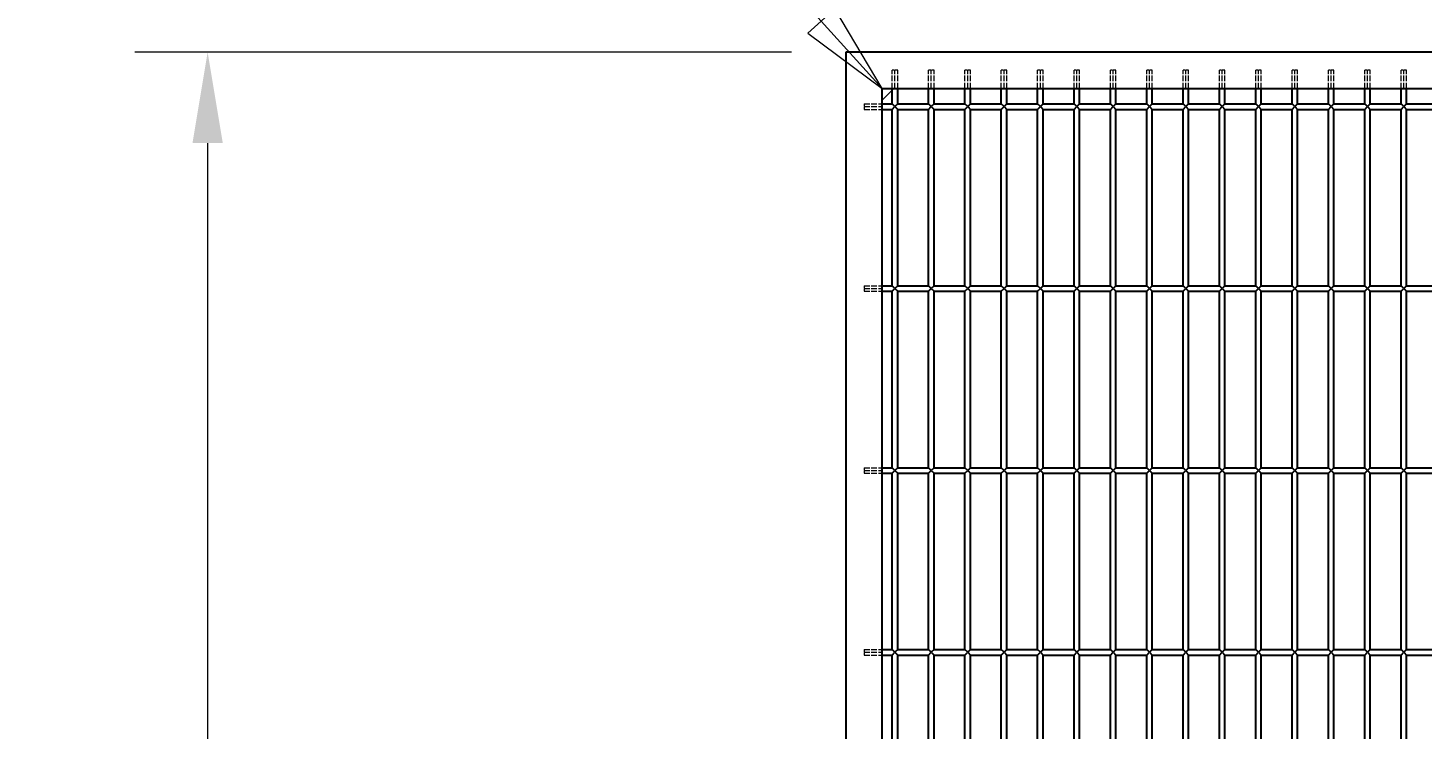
# Model space of a CAD drawing. Header units: millimetres. Extents: x 120 to 9117, y 110 to 4090.
# Drawn here: x 1620 to 2387, y 3145 to 3530 of the extents above; entities that cross this region are included whole.
import ezdxf

# ---------------------------------------------------------------- set-up
doc = ezdxf.new("R2010")
doc.units = ezdxf.units.MM
doc.header["$LTSCALE"] = 20
doc.linetypes.add('DASHED', pattern=[0.2067, 0.1654, -0.0413])
doc.layers.add('可见 (ISO)', color=7, linetype='Continuous', lineweight=25)
for name, color, linetype, lineweight, true_color in [('尺寸 (ISO)', 7, 'Continuous', 18, 0x008000), ('符号 (ISO)', 7, 'Continuous', 18, 0x008000), ('隐藏 (ISO)', 5, 'DASHED', 18, 0x0000ff)]:
    doc.layers.add(name, color=color, linetype=linetype, lineweight=lineweight, true_color=true_color)
doc.styles.add('最新国标', font='simfang.ttf')
doc.dimstyles.new('默认 (GB)', dxfattribs={"dimscale": 20, "dimtxt": 2.8, "dimasz": 2.5, "dimexe": 2, "dimexo": 1.5, "dimgap": 0.5, "dimtad": 1, "dimtoh": 1, "dimdsep": 46, "dimtxsty": '最新国标', "dimcen": 0.09, "dimdle": 10, "dimclrd": 256, "dimclre": 256, "dimclrt": 256, "dimaunit": 1, "dimadec": 3, "dimazin": 2, "dimtfac": 0.535714, "dimtdec": 3, "dimtmove": 0, "dimatfit": 3, "dimfxl": 0, "dimtolj": 1, "dimlwd": -1, "dimlwe": -1, "dimarcsym": 0})

# ---------------------------------------------------------------- blocks, each defined once
blk = doc.blocks.new('*D5')
at = {"layer": 'Defpoints', "color": 0, "transparency": 16777216}
for p in [(2070.28, 3668.26), (2070.28, 3517.01), (2770.28, 3517.01)]:
    blk.add_point(p, dxfattribs=at)
at = {"layer": '尺寸 (ISO)', "color": 116, "true_color": 0x00803f, "transparency": 16777216}
for p, q in [((2070.28, 3547.01), (2070.28, 3708.26)), ((2770.28, 3547.01), (2770.28, 3708.26)), ((2720.28, 3668.26), (2120.28, 3668.26))]:
    blk.add_line(p, q, dxfattribs=at)
for points in [[(2120.28, 3676.6), (2120.28, 3659.93), (2070.28, 3668.26)], [(2720.28, 3676.6), (2720.28, 3659.93), (2770.28, 3668.26)]]:
    blk.add_solid(points, dxfattribs=at)
at = {"layer": '尺寸 (ISO)', "transparency": 16777216, "insert": (2470.28, 3706.58), "char_height": 56, "attachment_point": 5, "style": '最新国标'}
blk.add_mtext('\\A1;700', dxfattribs=at)
blk = doc.blocks.new('*D6')
at = {"layer": 'Defpoints', "color": 0, "transparency": 16777216}
for p in [(2070.28, 3517.01), (1719.17, 1517.01), (2070.28, 1517.01)]:
    blk.add_point(p, dxfattribs=at)
at = {"layer": '尺寸 (ISO)', "color": 116, "true_color": 0x00803f, "transparency": 16777216}
for p, q in [((2040.28, 3517.01), (1679.17, 3517.01)), ((1719.17, 3467.01), (1719.17, 1567.01)), ((2040.28, 1517.01), (1679.17, 1517.01))]:
    blk.add_line(p, q, dxfattribs=at)
for points in [[(1710.84, 3467.01), (1727.51, 3467.01), (1719.17, 3517.01)], [(1710.84, 1567.01), (1727.51, 1567.01), (1719.17, 1517.01)]]:
    blk.add_solid(points, dxfattribs=at)
at = {"layer": '尺寸 (ISO)', "transparency": 16777216, "insert": (1680.85, 2517.01), "char_height": 56, "attachment_point": 5, "rotation": 90, "style": '最新国标'}
blk.add_mtext('\\A1;2000', dxfattribs=at)
blk = doc.blocks.new('末端处理方式1')
at = {"layer": '符号 (ISO)'}
for p, q in [((104.514, 174.851), (104.832, 174.851)), ((104.832, 174.851), (104.514, 174.533)), ((104.514, 174.533), (104.514, 174.851))]:
    blk.add_line(p, q, dxfattribs=at)
at = {"layer": '符号 (ISO)', "flags": 128}
blk.add_lwpolyline([(104.514, 174.851), (104.514, 174.533), (104.832, 174.851), (104.514, 174.851)], dxfattribs=at)
at = {"layer": '符号 (ISO)'}
blk.add_solid([(104.514, 174.851), (104.514, 174.533), (104.832, 174.851), (104.514, 174.851)], dxfattribs=at)
blk = doc.blocks.new('焊接符号标识符1')
at = {"layer": '符号 (ISO)', "linetype": 'DASHED', "ltscale": 12.901145}
blk.add_line((97.014, 184.187), (81.014, 184.187), dxfattribs=at)
at = {"layer": '符号 (ISO)'}
for p, q in [((97.014, 183.137), (81.014, 183.137)), ((87.014, 183.137), (91.014, 183.137)), ((91.014, 183.137), (87.014, 179.137)), ((87.014, 179.137), (87.014, 183.137)), ((102.836, 176.704), (97.014, 183.137)), ((103.207, 177.04), (102.466, 176.369)), ((104.514, 174.851), (103.207, 177.04)), ((102.836, 176.704), (104.514, 174.851)), ((102.466, 176.369), (104.514, 174.851))]:
    blk.add_line(p, q, dxfattribs=at)
at = {"layer": '符号 (ISO)', "flags": 128}
blk.add_lwpolyline([(102.466, 176.369), (104.514, 174.851), (103.207, 177.04), (102.466, 176.369)], dxfattribs=at)
at = {"layer": '符号 (ISO)'}
blk.add_solid([(102.466, 176.369), (104.514, 174.851), (103.207, 177.04), (102.466, 176.369)], dxfattribs=at)

msp = doc.modelspace()

# ---------------------------------------------------------------- linework, layer by layer
at = {"layer": '可见 (ISO)'}
for p, q in [((2070.28, 3517.011), (2070.28, 1517.011)), ((2770.28, 3517.011), (2070.28, 3517.011)), ((2090.28, 2527.011), (2090.28, 3497.011)), ((2090.28, 3497.011), (2750.28, 3497.011)), ((2095.78, 3488.511), (2095.78, 3497.011)), ((2098.78, 3488.511), (2098.78, 3497.011)), ((2115.78, 3488.511), (2115.78, 3497.011)), ((2118.78, 3488.511), (2118.78, 3497.011)), ((2135.78, 3488.511), (2135.78, 3497.011)), ((2138.78, 3488.511), (2138.78, 3497.011)), ((2155.78, 3488.511), (2155.78, 3497.011)), ((2158.78, 3488.511), (2158.78, 3497.011)), ((2175.78, 3488.511), (2175.78, 3497.011)), ((2178.78, 3488.511), (2178.78, 3497.011)), ((2195.78, 3488.511), (2195.78, 3497.011)), ((2198.78, 3488.511), (2198.78, 3497.011)), ((2215.78, 3488.511), (2215.78, 3497.011)), ((2218.78, 3488.511), (2218.78, 3497.011)), ((2235.78, 3488.511), (2235.78, 3497.011)), ((2238.78, 3488.511), (2238.78, 3497.011)), ((2255.78, 3488.511), (2255.78, 3497.011)), ((2258.78, 3488.511), (2258.78, 3497.011)), ((2275.78, 3488.511), (2275.78, 3497.011)), ((2278.78, 3488.511), (2278.78, 3497.011)), ((2295.78, 3488.511), (2295.78, 3497.011)), ((2298.78, 3488.511), (2298.78, 3497.011)), ((2315.78, 3488.511), (2315.78, 3497.011)), ((2318.78, 3488.511), (2318.78, 3497.011)), ((2335.78, 3488.511), (2335.78, 3497.011)), ((2338.78, 3488.511), (2338.78, 3497.011)), ((2355.78, 3488.511), (2355.78, 3497.011)), ((2358.78, 3488.511), (2358.78, 3497.011)), ((2375.78, 3488.511), (2375.78, 3497.011)), ((2378.78, 3488.511), (2378.78, 3497.011)), ((2090.28, 3488.511), (2095.78, 3488.511)), ((2090.28, 3485.511), (2095.78, 3485.511)), ((2097.28, 3487.011), (2095.78, 3488.511)), ((2095.78, 3485.511), (2097.28, 3487.011)), ((2095.78, 3388.511), (2095.78, 3485.511)), ((2098.78, 3488.511), (2097.28, 3487.011)), ((2097.28, 3487.011), (2098.78, 3485.511)), ((2098.78, 3488.511), (2115.78, 3488.511)), ((2098.78, 3485.511), (2115.78, 3485.511)), ((2098.78, 3388.511), (2098.78, 3485.511)), ((2117.28, 3487.011), (2115.78, 3488.511)), ((2115.78, 3485.511), (2117.28, 3487.011)), ((2115.78, 3388.511), (2115.78, 3485.511)), ((2118.78, 3488.511), (2117.28, 3487.011)), ((2117.28, 3487.011), (2118.78, 3485.511)), ((2118.78, 3488.511), (2135.78, 3488.511)), ((2118.78, 3485.511), (2135.78, 3485.511)), ((2118.78, 3388.511), (2118.78, 3485.511)), ((2137.28, 3487.011), (2135.78, 3488.511)), ((2135.78, 3485.511), (2137.28, 3487.011)), ((2135.78, 3388.511), (2135.78, 3485.511)), ((2138.78, 3488.511), (2137.28, 3487.011)), ((2137.28, 3487.011), (2138.78, 3485.511)), ((2138.78, 3488.511), (2155.78, 3488.511)), ((2138.78, 3485.511), (2155.78, 3485.511)), ((2138.78, 3388.511), (2138.78, 3485.511)), ((2157.28, 3487.011), (2155.78, 3488.511)), ((2155.78, 3485.511), (2157.28, 3487.011)), ((2155.78, 3388.511), (2155.78, 3485.511)), ((2158.78, 3488.511), (2157.28, 3487.011)), ((2157.28, 3487.011), (2158.78, 3485.511)), ((2158.78, 3488.511), (2175.78, 3488.511)), ((2158.78, 3485.511), (2175.78, 3485.511)), ((2158.78, 3388.511), (2158.78, 3485.511)), ((2177.28, 3487.011), (2175.78, 3488.511)), ((2175.78, 3485.511), (2177.28, 3487.011)), ((2175.78, 3388.511), (2175.78, 3485.511)), ((2178.78, 3488.511), (2177.28, 3487.011)), ((2177.28, 3487.011), (2178.78, 3485.511)), ((2178.78, 3488.511), (2195.78, 3488.511)), ((2178.78, 3485.511), (2195.78, 3485.511)), ((2178.78, 3388.511), (2178.78, 3485.511)), ((2197.28, 3487.011), (2195.78, 3488.511)), ((2195.78, 3485.511), (2197.28, 3487.011)), ((2195.78, 3388.511), (2195.78, 3485.511)), ((2198.78, 3488.511), (2197.28, 3487.011)), ((2197.28, 3487.011), (2198.78, 3485.511)), ((2198.78, 3488.511), (2215.78, 3488.511)), ((2198.78, 3485.511), (2215.78, 3485.511)), ((2198.78, 3388.511), (2198.78, 3485.511)), ((2217.28, 3487.011), (2215.78, 3488.511)), ((2215.78, 3485.511), (2217.28, 3487.011)), ((2215.78, 3388.511), (2215.78, 3485.511)), ((2218.78, 3488.511), (2217.28, 3487.011)), ((2217.28, 3487.011), (2218.78, 3485.511)), ((2218.78, 3488.511), (2235.78, 3488.511)), ((2218.78, 3485.511), (2235.78, 3485.511)), ((2218.78, 3388.511), (2218.78, 3485.511)), ((2237.28, 3487.011), (2235.78, 3488.511)), ((2235.78, 3485.511), (2237.28, 3487.011)), ((2235.78, 3388.511), (2235.78, 3485.511)), ((2238.78, 3488.511), (2237.28, 3487.011)), ((2237.28, 3487.011), (2238.78, 3485.511)), ((2238.78, 3488.511), (2255.78, 3488.511)), ((2238.78, 3485.511), (2255.78, 3485.511)), ((2238.78, 3388.511), (2238.78, 3485.511)), ((2257.28, 3487.011), (2255.78, 3488.511)), ((2255.78, 3485.511), (2257.28, 3487.011)), ((2255.78, 3388.511), (2255.78, 3485.511)), ((2258.78, 3488.511), (2257.28, 3487.011)), ((2257.28, 3487.011), (2258.78, 3485.511)), ((2258.78, 3488.511), (2275.78, 3488.511)), ((2258.78, 3485.511), (2275.78, 3485.511)), ((2258.78, 3388.511), (2258.78, 3485.511)), ((2277.28, 3487.011), (2275.78, 3488.511)), ((2275.78, 3485.511), (2277.28, 3487.011)), ((2275.78, 3388.511), (2275.78, 3485.511)), ((2278.78, 3488.511), (2277.28, 3487.011)), ((2277.28, 3487.011), (2278.78, 3485.511)), ((2278.78, 3488.511), (2295.78, 3488.511)), ((2278.78, 3485.511), (2295.78, 3485.511)), ((2278.78, 3388.511), (2278.78, 3485.511)), ((2297.28, 3487.011), (2295.78, 3488.511)), ((2295.78, 3485.511), (2297.28, 3487.011)), ((2295.78, 3388.511), (2295.78, 3485.511)), ((2298.78, 3488.511), (2297.28, 3487.011)), ((2297.28, 3487.011), (2298.78, 3485.511)), ((2298.78, 3488.511), (2315.78, 3488.511)), ((2298.78, 3485.511), (2315.78, 3485.511)), ((2298.78, 3388.511), (2298.78, 3485.511)), ((2317.28, 3487.011), (2315.78, 3488.511)), ((2315.78, 3485.511), (2317.28, 3487.011)), ((2315.78, 3388.511), (2315.78, 3485.511)), ((2318.78, 3488.511), (2317.28, 3487.011)), ((2317.28, 3487.011), (2318.78, 3485.511)), ((2318.78, 3488.511), (2335.78, 3488.511)), ((2318.78, 3485.511), (2335.78, 3485.511)), ((2318.78, 3388.511), (2318.78, 3485.511)), ((2337.28, 3487.011), (2335.78, 3488.511)), ((2335.78, 3485.511), (2337.28, 3487.011)), ((2335.78, 3388.511), (2335.78, 3485.511)), ((2338.78, 3488.511), (2337.28, 3487.011)), ((2337.28, 3487.011), (2338.78, 3485.511)), ((2338.78, 3488.511), (2355.78, 3488.511)), ((2338.78, 3485.511), (2355.78, 3485.511)), ((2338.78, 3388.511), (2338.78, 3485.511)), ((2357.28, 3487.011), (2355.78, 3488.511)), ((2355.78, 3485.511), (2357.28, 3487.011)), ((2355.78, 3388.511), (2355.78, 3485.511)), ((2358.78, 3488.511), (2357.28, 3487.011)), ((2357.28, 3487.011), (2358.78, 3485.511)), ((2358.78, 3488.511), (2375.78, 3488.511)), ((2358.78, 3485.511), (2375.78, 3485.511)), ((2358.78, 3388.511), (2358.78, 3485.511)), ((2377.28, 3487.011), (2375.78, 3488.511)), ((2375.78, 3485.511), (2377.28, 3487.011)), ((2375.78, 3388.511), (2375.78, 3485.511)), ((2378.78, 3488.511), (2377.28, 3487.011)), ((2377.28, 3487.011), (2378.78, 3485.511)), ((2378.78, 3488.511), (2395.78, 3488.511)), ((2378.78, 3485.511), (2395.78, 3485.511)), ((2378.78, 3388.511), (2378.78, 3485.511)), ((2090.28, 3388.511), (2095.78, 3388.511)), ((2090.28, 3385.511), (2095.78, 3385.511)), ((2097.28, 3387.011), (2095.78, 3388.511)), ((2095.78, 3385.511), (2097.28, 3387.011)), ((2095.78, 3288.511), (2095.78, 3385.511)), ((2098.78, 3388.511), (2097.28, 3387.011)), ((2097.28, 3387.011), (2098.78, 3385.511)), ((2098.78, 3388.511), (2115.78, 3388.511)), ((2098.78, 3385.511), (2115.78, 3385.511)), ((2098.78, 3288.511), (2098.78, 3385.511)), ((2117.28, 3387.011), (2115.78, 3388.511)), ((2115.78, 3385.511), (2117.28, 3387.011)), ((2115.78, 3288.511), (2115.78, 3385.511)), ((2118.78, 3388.511), (2117.28, 3387.011)), ((2117.28, 3387.011), (2118.78, 3385.511)), ((2118.78, 3388.511), (2135.78, 3388.511)), ((2118.78, 3385.511), (2135.78, 3385.511)), ((2118.78, 3288.511), (2118.78, 3385.511)), ((2137.28, 3387.011), (2135.78, 3388.511)), ((2135.78, 3385.511), (2137.28, 3387.011)), ((2135.78, 3288.511), (2135.78, 3385.511)), ((2138.78, 3388.511), (2137.28, 3387.011)), ((2137.28, 3387.011), (2138.78, 3385.511)), ((2138.78, 3388.511), (2155.78, 3388.511)), ((2138.78, 3385.511), (2155.78, 3385.511)), ((2138.78, 3288.511), (2138.78, 3385.511)), ((2157.28, 3387.011), (2155.78, 3388.511)), ((2155.78, 3385.511), (2157.28, 3387.011)), ((2155.78, 3288.511), (2155.78, 3385.511)), ((2158.78, 3388.511), (2157.28, 3387.011)), ((2157.28, 3387.011), (2158.78, 3385.511)), ((2158.78, 3388.511), (2175.78, 3388.511)), ((2158.78, 3385.511), (2175.78, 3385.511)), ((2158.78, 3288.511), (2158.78, 3385.511)), ((2177.28, 3387.011), (2175.78, 3388.511)), ((2175.78, 3385.511), (2177.28, 3387.011)), ((2175.78, 3288.511), (2175.78, 3385.511)), ((2178.78, 3388.511), (2177.28, 3387.011)), ((2177.28, 3387.011), (2178.78, 3385.511)), ((2178.78, 3388.511), (2195.78, 3388.511)), ((2178.78, 3385.511), (2195.78, 3385.511)), ((2178.78, 3288.511), (2178.78, 3385.511)), ((2197.28, 3387.011), (2195.78, 3388.511)), ((2195.78, 3385.511), (2197.28, 3387.011)), ((2195.78, 3288.511), (2195.78, 3385.511)), ((2198.78, 3388.511), (2197.28, 3387.011)), ((2197.28, 3387.011), (2198.78, 3385.511)), ((2198.78, 3388.511), (2215.78, 3388.511)), ((2198.78, 3385.511), (2215.78, 3385.511)), ((2198.78, 3288.511), (2198.78, 3385.511)), ((2217.28, 3387.011), (2215.78, 3388.511)), ((2215.78, 3385.511), (2217.28, 3387.011)), ((2215.78, 3288.511), (2215.78, 3385.511)), ((2218.78, 3388.511), (2217.28, 3387.011)), ((2217.28, 3387.011), (2218.78, 3385.511)), ((2218.78, 3388.511), (2235.78, 3388.511)), ((2218.78, 3385.511), (2235.78, 3385.511)), ((2218.78, 3288.511), (2218.78, 3385.511)), ((2237.28, 3387.011), (2235.78, 3388.511)), ((2235.78, 3385.511), (2237.28, 3387.011)), ((2235.78, 3288.511), (2235.78, 3385.511)), ((2238.78, 3388.511), (2237.28, 3387.011)), ((2237.28, 3387.011), (2238.78, 3385.511)), ((2238.78, 3388.511), (2255.78, 3388.511)), ((2238.78, 3385.511), (2255.78, 3385.511)), ((2238.78, 3288.511), (2238.78, 3385.511)), ((2257.28, 3387.011), (2255.78, 3388.511)), ((2255.78, 3385.511), (2257.28, 3387.011)), ((2255.78, 3288.511), (2255.78, 3385.511)), ((2258.78, 3388.511), (2257.28, 3387.011)), ((2257.28, 3387.011), (2258.78, 3385.511)), ((2258.78, 3388.511), (2275.78, 3388.511)), ((2258.78, 3385.511), (2275.78, 3385.511)), ((2258.78, 3288.511), (2258.78, 3385.511)), ((2277.28, 3387.011), (2275.78, 3388.511)), ((2275.78, 3385.511), (2277.28, 3387.011)), ((2275.78, 3288.511), (2275.78, 3385.511)), ((2278.78, 3388.511), (2277.28, 3387.011)), ((2277.28, 3387.011), (2278.78, 3385.511)), ((2278.78, 3388.511), (2295.78, 3388.511)), ((2278.78, 3385.511), (2295.78, 3385.511)), ((2278.78, 3288.511), (2278.78, 3385.511)), ((2297.28, 3387.011), (2295.78, 3388.511)), ((2295.78, 3385.511), (2297.28, 3387.011)), ((2295.78, 3288.511), (2295.78, 3385.511)), ((2298.78, 3388.511), (2297.28, 3387.011)), ((2297.28, 3387.011), (2298.78, 3385.511)), ((2298.78, 3388.511), (2315.78, 3388.511)), ((2298.78, 3385.511), (2315.78, 3385.511)), ((2298.78, 3288.511), (2298.78, 3385.511)), ((2317.28, 3387.011), (2315.78, 3388.511)), ((2315.78, 3385.511), (2317.28, 3387.011)), ((2315.78, 3288.511), (2315.78, 3385.511)), ((2318.78, 3388.511), (2317.28, 3387.011)), ((2317.28, 3387.011), (2318.78, 3385.511)), ((2318.78, 3388.511), (2335.78, 3388.511)), ((2318.78, 3385.511), (2335.78, 3385.511)), ((2318.78, 3288.511), (2318.78, 3385.511)), ((2337.28, 3387.011), (2335.78, 3388.511)), ((2335.78, 3385.511), (2337.28, 3387.011)), ((2335.78, 3288.511), (2335.78, 3385.511)), ((2338.78, 3388.511), (2337.28, 3387.011)), ((2337.28, 3387.011), (2338.78, 3385.511)), ((2338.78, 3388.511), (2355.78, 3388.511)), ((2338.78, 3385.511), (2355.78, 3385.511)), ((2338.78, 3288.511), (2338.78, 3385.511)), ((2357.28, 3387.011), (2355.78, 3388.511)), ((2355.78, 3385.511), (2357.28, 3387.011)), ((2355.78, 3288.511), (2355.78, 3385.511)), ((2358.78, 3388.511), (2357.28, 3387.011)), ((2357.28, 3387.011), (2358.78, 3385.511)), ((2358.78, 3388.511), (2375.78, 3388.511)), ((2358.78, 3385.511), (2375.78, 3385.511)), ((2358.78, 3288.511), (2358.78, 3385.511)), ((2377.28, 3387.011), (2375.78, 3388.511)), ((2375.78, 3385.511), (2377.28, 3387.011)), ((2375.78, 3288.511), (2375.78, 3385.511)), ((2378.78, 3388.511), (2377.28, 3387.011)), ((2377.28, 3387.011), (2378.78, 3385.511)), ((2378.78, 3388.511), (2395.78, 3388.511)), ((2378.78, 3385.511), (2395.78, 3385.511)), ((2378.78, 3288.511), (2378.78, 3385.511)), ((2090.28, 3288.511), (2095.78, 3288.511)), ((2090.28, 3285.511), (2095.78, 3285.511)), ((2097.28, 3287.011), (2095.78, 3288.511)), ((2095.78, 3285.511), (2097.28, 3287.011)), ((2095.78, 3188.511), (2095.78, 3285.511)), ((2098.78, 3288.511), (2097.28, 3287.011)), ((2097.28, 3287.011), (2098.78, 3285.511)), ((2098.78, 3288.511), (2115.78, 3288.511)), ((2098.78, 3285.511), (2115.78, 3285.511)), ((2098.78, 3188.511), (2098.78, 3285.511)), ((2117.28, 3287.011), (2115.78, 3288.511)), ((2115.78, 3285.511), (2117.28, 3287.011)), ((2115.78, 3188.511), (2115.78, 3285.511)), ((2118.78, 3288.511), (2117.28, 3287.011)), ((2117.28, 3287.011), (2118.78, 3285.511)), ((2118.78, 3288.511), (2135.78, 3288.511)), ((2118.78, 3285.511), (2135.78, 3285.511)), ((2118.78, 3188.511), (2118.78, 3285.511)), ((2137.28, 3287.011), (2135.78, 3288.511)), ((2135.78, 3285.511), (2137.28, 3287.011)), ((2135.78, 3188.511), (2135.78, 3285.511)), ((2138.78, 3288.511), (2137.28, 3287.011)), ((2137.28, 3287.011), (2138.78, 3285.511)), ((2138.78, 3288.511), (2155.78, 3288.511)), ((2138.78, 3285.511), (2155.78, 3285.511)), ((2138.78, 3188.511), (2138.78, 3285.511)), ((2157.28, 3287.011), (2155.78, 3288.511)), ((2155.78, 3285.511), (2157.28, 3287.011)), ((2155.78, 3188.511), (2155.78, 3285.511)), ((2158.78, 3288.511), (2157.28, 3287.011)), ((2157.28, 3287.011), (2158.78, 3285.511)), ((2158.78, 3288.511), (2175.78, 3288.511)), ((2158.78, 3285.511), (2175.78, 3285.511)), ((2158.78, 3188.511), (2158.78, 3285.511)), ((2177.28, 3287.011), (2175.78, 3288.511)), ((2175.78, 3285.511), (2177.28, 3287.011)), ((2175.78, 3188.511), (2175.78, 3285.511)), ((2178.78, 3288.511), (2177.28, 3287.011)), ((2177.28, 3287.011), (2178.78, 3285.511)), ((2178.78, 3288.511), (2195.78, 3288.511)), ((2178.78, 3285.511), (2195.78, 3285.511)), ((2178.78, 3188.511), (2178.78, 3285.511)), ((2197.28, 3287.011), (2195.78, 3288.511)), ((2195.78, 3285.511), (2197.28, 3287.011)), ((2195.78, 3188.511), (2195.78, 3285.511)), ((2198.78, 3288.511), (2197.28, 3287.011)), ((2197.28, 3287.011), (2198.78, 3285.511)), ((2198.78, 3288.511), (2215.78, 3288.511)), ((2198.78, 3285.511), (2215.78, 3285.511)), ((2198.78, 3188.511), (2198.78, 3285.511)), ((2217.28, 3287.011), (2215.78, 3288.511)), ((2215.78, 3285.511), (2217.28, 3287.011)), ((2215.78, 3188.511), (2215.78, 3285.511)), ((2218.78, 3288.511), (2217.28, 3287.011)), ((2217.28, 3287.011), (2218.78, 3285.511)), ((2218.78, 3288.511), (2235.78, 3288.511)), ((2218.78, 3285.511), (2235.78, 3285.511)), ((2218.78, 3188.511), (2218.78, 3285.511)), ((2237.28, 3287.011), (2235.78, 3288.511)), ((2235.78, 3285.511), (2237.28, 3287.011)), ((2235.78, 3188.511), (2235.78, 3285.511)), ((2238.78, 3288.511), (2237.28, 3287.011)), ((2237.28, 3287.011), (2238.78, 3285.511)), ((2238.78, 3288.511), (2255.78, 3288.511)), ((2238.78, 3285.511), (2255.78, 3285.511)), ((2238.78, 3188.511), (2238.78, 3285.511)), ((2257.28, 3287.011), (2255.78, 3288.511)), ((2255.78, 3285.511), (2257.28, 3287.011)), ((2255.78, 3188.511), (2255.78, 3285.511)), ((2258.78, 3288.511), (2257.28, 3287.011)), ((2257.28, 3287.011), (2258.78, 3285.511)), ((2258.78, 3288.511), (2275.78, 3288.511)), ((2258.78, 3285.511), (2275.78, 3285.511)), ((2258.78, 3188.511), (2258.78, 3285.511)), ((2277.28, 3287.011), (2275.78, 3288.511)), ((2275.78, 3285.511), (2277.28, 3287.011)), ((2275.78, 3188.511), (2275.78, 3285.511)), ((2278.78, 3288.511), (2277.28, 3287.011)), ((2277.28, 3287.011), (2278.78, 3285.511)), ((2278.78, 3288.511), (2295.78, 3288.511)), ((2278.78, 3285.511), (2295.78, 3285.511)), ((2278.78, 3188.511), (2278.78, 3285.511)), ((2297.28, 3287.011), (2295.78, 3288.511)), ((2295.78, 3285.511), (2297.28, 3287.011)), ((2295.78, 3188.511), (2295.78, 3285.511)), ((2298.78, 3288.511), (2297.28, 3287.011)), ((2297.28, 3287.011), (2298.78, 3285.511)), ((2298.78, 3288.511), (2315.78, 3288.511)), ((2298.78, 3285.511), (2315.78, 3285.511)), ((2298.78, 3188.511), (2298.78, 3285.511)), ((2317.28, 3287.011), (2315.78, 3288.511)), ((2315.78, 3285.511), (2317.28, 3287.011)), ((2315.78, 3188.511), (2315.78, 3285.511)), ((2318.78, 3288.511), (2317.28, 3287.011)), ((2317.28, 3287.011), (2318.78, 3285.511)), ((2318.78, 3288.511), (2335.78, 3288.511)), ((2318.78, 3285.511), (2335.78, 3285.511)), ((2318.78, 3188.511), (2318.78, 3285.511)), ((2337.28, 3287.011), (2335.78, 3288.511)), ((2335.78, 3285.511), (2337.28, 3287.011)), ((2335.78, 3188.511), (2335.78, 3285.511)), ((2338.78, 3288.511), (2337.28, 3287.011)), ((2337.28, 3287.011), (2338.78, 3285.511)), ((2338.78, 3288.511), (2355.78, 3288.511)), ((2338.78, 3285.511), (2355.78, 3285.511)), ((2338.78, 3188.511), (2338.78, 3285.511)), ((2357.28, 3287.011), (2355.78, 3288.511)), ((2355.78, 3285.511), (2357.28, 3287.011)), ((2355.78, 3188.511), (2355.78, 3285.511)), ((2358.78, 3288.511), (2357.28, 3287.011)), ((2357.28, 3287.011), (2358.78, 3285.511)), ((2358.78, 3288.511), (2375.78, 3288.511)), ((2358.78, 3285.511), (2375.78, 3285.511)), ((2358.78, 3188.511), (2358.78, 3285.511)), ((2377.28, 3287.011), (2375.78, 3288.511)), ((2375.78, 3285.511), (2377.28, 3287.011)), ((2375.78, 3188.511), (2375.78, 3285.511)), ((2378.78, 3288.511), (2377.28, 3287.011)), ((2377.28, 3287.011), (2378.78, 3285.511)), ((2378.78, 3288.511), (2395.78, 3288.511)), ((2378.78, 3285.511), (2395.78, 3285.511)), ((2378.78, 3188.511), (2378.78, 3285.511)), ((2090.28, 3188.511), (2095.78, 3188.511)), ((2090.28, 3185.511), (2095.78, 3185.511)), ((2097.28, 3187.011), (2095.78, 3188.511)), ((2095.78, 3185.511), (2097.28, 3187.011)), ((2095.78, 3088.511), (2095.78, 3185.511)), ((2098.78, 3188.511), (2097.28, 3187.011)), ((2097.28, 3187.011), (2098.78, 3185.511)), ((2098.78, 3188.511), (2115.78, 3188.511)), ((2098.78, 3185.511), (2115.78, 3185.511)), ((2098.78, 3088.511), (2098.78, 3185.511)), ((2117.28, 3187.011), (2115.78, 3188.511)), ((2115.78, 3185.511), (2117.28, 3187.011)), ((2115.78, 3088.511), (2115.78, 3185.511)), ((2118.78, 3188.511), (2117.28, 3187.011)), ((2117.28, 3187.011), (2118.78, 3185.511)), ((2118.78, 3188.511), (2135.78, 3188.511)), ((2118.78, 3185.511), (2135.78, 3185.511)), ((2118.78, 3088.511), (2118.78, 3185.511)), ((2137.28, 3187.011), (2135.78, 3188.511)), ((2135.78, 3185.511), (2137.28, 3187.011)), ((2135.78, 3088.511), (2135.78, 3185.511)), ((2138.78, 3188.511), (2137.28, 3187.011)), ((2137.28, 3187.011), (2138.78, 3185.511)), ((2138.78, 3188.511), (2155.78, 3188.511)), ((2138.78, 3185.511), (2155.78, 3185.511)), ((2138.78, 3088.511), (2138.78, 3185.511)), ((2157.28, 3187.011), (2155.78, 3188.511)), ((2155.78, 3185.511), (2157.28, 3187.011)), ((2155.78, 3088.511), (2155.78, 3185.511)), ((2158.78, 3188.511), (2157.28, 3187.011)), ((2157.28, 3187.011), (2158.78, 3185.511)), ((2158.78, 3188.511), (2175.78, 3188.511)), ((2158.78, 3185.511), (2175.78, 3185.511)), ((2158.78, 3088.511), (2158.78, 3185.511)), ((2177.28, 3187.011), (2175.78, 3188.511)), ((2175.78, 3185.511), (2177.28, 3187.011)), ((2175.78, 3088.511), (2175.78, 3185.511)), ((2178.78, 3188.511), (2177.28, 3187.011)), ((2177.28, 3187.011), (2178.78, 3185.511)), ((2178.78, 3188.511), (2195.78, 3188.511)), ((2178.78, 3185.511), (2195.78, 3185.511)), ((2178.78, 3088.511), (2178.78, 3185.511)), ((2197.28, 3187.011), (2195.78, 3188.511)), ((2195.78, 3185.511), (2197.28, 3187.011)), ((2195.78, 3088.511), (2195.78, 3185.511)), ((2198.78, 3188.511), (2197.28, 3187.011)), ((2197.28, 3187.011), (2198.78, 3185.511)), ((2198.78, 3188.511), (2215.78, 3188.511)), ((2198.78, 3185.511), (2215.78, 3185.511)), ((2198.78, 3088.511), (2198.78, 3185.511)), ((2217.28, 3187.011), (2215.78, 3188.511)), ((2215.78, 3185.511), (2217.28, 3187.011)), ((2215.78, 3088.511), (2215.78, 3185.511)), ((2218.78, 3188.511), (2217.28, 3187.011)), ((2217.28, 3187.011), (2218.78, 3185.511)), ((2218.78, 3188.511), (2235.78, 3188.511)), ((2218.78, 3185.511), (2235.78, 3185.511)), ((2218.78, 3088.511), (2218.78, 3185.511)), ((2237.28, 3187.011), (2235.78, 3188.511)), ((2235.78, 3185.511), (2237.28, 3187.011)), ((2235.78, 3088.511), (2235.78, 3185.511)), ((2238.78, 3188.511), (2237.28, 3187.011)), ((2237.28, 3187.011), (2238.78, 3185.511)), ((2238.78, 3188.511), (2255.78, 3188.511)), ((2238.78, 3185.511), (2255.78, 3185.511)), ((2238.78, 3088.511), (2238.78, 3185.511)), ((2257.28, 3187.011), (2255.78, 3188.511)), ((2255.78, 3185.511), (2257.28, 3187.011)), ((2255.78, 3088.511), (2255.78, 3185.511)), ((2258.78, 3188.511), (2257.28, 3187.011)), ((2257.28, 3187.011), (2258.78, 3185.511)), ((2258.78, 3188.511), (2275.78, 3188.511)), ((2258.78, 3185.511), (2275.78, 3185.511)), ((2258.78, 3088.511), (2258.78, 3185.511)), ((2277.28, 3187.011), (2275.78, 3188.511)), ((2275.78, 3185.511), (2277.28, 3187.011)), ((2275.78, 3088.511), (2275.78, 3185.511)), ((2278.78, 3188.511), (2277.28, 3187.011)), ((2277.28, 3187.011), (2278.78, 3185.511)), ((2278.78, 3188.511), (2295.78, 3188.511)), ((2278.78, 3185.511), (2295.78, 3185.511)), ((2278.78, 3088.511), (2278.78, 3185.511)), ((2297.28, 3187.011), (2295.78, 3188.511)), ((2295.78, 3185.511), (2297.28, 3187.011)), ((2295.78, 3088.511), (2295.78, 3185.511)), ((2298.78, 3188.511), (2297.28, 3187.011)), ((2297.28, 3187.011), (2298.78, 3185.511)), ((2298.78, 3188.511), (2315.78, 3188.511)), ((2298.78, 3185.511), (2315.78, 3185.511)), ((2298.78, 3088.511), (2298.78, 3185.511)), ((2317.28, 3187.011), (2315.78, 3188.511)), ((2315.78, 3185.511), (2317.28, 3187.011)), ((2315.78, 3088.511), (2315.78, 3185.511)), ((2318.78, 3188.511), (2317.28, 3187.011)), ((2317.28, 3187.011), (2318.78, 3185.511)), ((2318.78, 3188.511), (2335.78, 3188.511)), ((2318.78, 3185.511), (2335.78, 3185.511)), ((2318.78, 3088.511), (2318.78, 3185.511)), ((2337.28, 3187.011), (2335.78, 3188.511)), ((2335.78, 3185.511), (2337.28, 3187.011)), ((2335.78, 3088.511), (2335.78, 3185.511)), ((2338.78, 3188.511), (2337.28, 3187.011)), ((2337.28, 3187.011), (2338.78, 3185.511)), ((2338.78, 3188.511), (2355.78, 3188.511)), ((2338.78, 3185.511), (2355.78, 3185.511)), ((2338.78, 3088.511), (2338.78, 3185.511)), ((2357.28, 3187.011), (2355.78, 3188.511)), ((2355.78, 3185.511), (2357.28, 3187.011)), ((2355.78, 3088.511), (2355.78, 3185.511)), ((2358.78, 3188.511), (2357.28, 3187.011)), ((2357.28, 3187.011), (2358.78, 3185.511)), ((2358.78, 3188.511), (2375.78, 3188.511)), ((2358.78, 3185.511), (2375.78, 3185.511)), ((2358.78, 3088.511), (2358.78, 3185.511)), ((2377.28, 3187.011), (2375.78, 3188.511)), ((2375.78, 3185.511), (2377.28, 3187.011)), ((2375.78, 3088.511), (2375.78, 3185.511)), ((2378.78, 3188.511), (2377.28, 3187.011)), ((2377.28, 3187.011), (2378.78, 3185.511)), ((2378.78, 3188.511), (2395.78, 3188.511)), ((2378.78, 3185.511), (2395.78, 3185.511)), ((2378.78, 3088.511), (2378.78, 3185.511))]:
    msp.add_line(p, q, dxfattribs=at)
at = {"layer": '隐藏 (ISO)', "ltscale": 0.448684}
for p, q in [((2098.78, 3507.011), (2095.78, 3507.011)), ((2118.78, 3507.011), (2115.78, 3507.011)), ((2138.78, 3507.011), (2135.78, 3507.011)), ((2158.78, 3507.011), (2155.78, 3507.011)), ((2178.78, 3507.011), (2175.78, 3507.011)), ((2198.78, 3507.011), (2195.78, 3507.011)), ((2218.78, 3507.011), (2215.78, 3507.011)), ((2238.78, 3507.011), (2235.78, 3507.011)), ((2258.78, 3507.011), (2255.78, 3507.011)), ((2278.78, 3507.011), (2275.78, 3507.011)), ((2298.78, 3507.011), (2295.78, 3507.011)), ((2318.78, 3507.011), (2315.78, 3507.011)), ((2338.78, 3507.011), (2335.78, 3507.011)), ((2358.78, 3507.011), (2355.78, 3507.011)), ((2378.78, 3507.011), (2375.78, 3507.011)), ((2080.28, 3488.511), (2080.28, 3485.511)), ((2080.28, 3388.511), (2080.28, 3385.511)), ((2080.28, 3288.511), (2080.28, 3285.511)), ((2080.28, 3188.511), (2080.28, 3185.511))]:
    msp.add_line(p, q, dxfattribs=at)
at = {"layer": '隐藏 (ISO)', "ltscale": 0.952248}
for p, q in [((2095.78, 3497.011), (2095.78, 3507.011)), ((2097.28, 3497.011), (2097.28, 3507.011)), ((2098.78, 3497.011), (2098.78, 3507.011)), ((2115.78, 3497.011), (2115.78, 3507.011)), ((2117.28, 3497.011), (2117.28, 3507.011)), ((2118.78, 3497.011), (2118.78, 3507.011)), ((2135.78, 3497.011), (2135.78, 3507.011)), ((2137.28, 3497.011), (2137.28, 3507.011)), ((2138.78, 3497.011), (2138.78, 3507.011)), ((2155.78, 3497.011), (2155.78, 3507.011)), ((2157.28, 3497.011), (2157.28, 3507.011)), ((2158.78, 3497.011), (2158.78, 3507.011)), ((2175.78, 3497.011), (2175.78, 3507.011)), ((2177.28, 3497.011), (2177.28, 3507.011)), ((2178.78, 3497.011), (2178.78, 3507.011)), ((2195.78, 3497.011), (2195.78, 3507.011)), ((2197.28, 3497.011), (2197.28, 3507.011)), ((2198.78, 3497.011), (2198.78, 3507.011)), ((2215.78, 3497.011), (2215.78, 3507.011)), ((2217.28, 3497.011), (2217.28, 3507.011)), ((2218.78, 3497.011), (2218.78, 3507.011)), ((2235.78, 3497.011), (2235.78, 3507.011)), ((2237.28, 3497.011), (2237.28, 3507.011)), ((2238.78, 3497.011), (2238.78, 3507.011)), ((2255.78, 3497.011), (2255.78, 3507.011)), ((2257.28, 3497.011), (2257.28, 3507.011)), ((2258.78, 3497.011), (2258.78, 3507.011)), ((2275.78, 3497.011), (2275.78, 3507.011)), ((2277.28, 3497.011), (2277.28, 3507.011)), ((2278.78, 3497.011), (2278.78, 3507.011)), ((2295.78, 3497.011), (2295.78, 3507.011)), ((2297.28, 3497.011), (2297.28, 3507.011)), ((2298.78, 3497.011), (2298.78, 3507.011)), ((2315.78, 3497.011), (2315.78, 3507.011)), ((2317.28, 3497.011), (2317.28, 3507.011)), ((2318.78, 3497.011), (2318.78, 3507.011)), ((2335.78, 3497.011), (2335.78, 3507.011)), ((2337.28, 3497.011), (2337.28, 3507.011)), ((2338.78, 3497.011), (2338.78, 3507.011)), ((2355.78, 3497.011), (2355.78, 3507.011)), ((2357.28, 3497.011), (2357.28, 3507.011)), ((2358.78, 3497.011), (2358.78, 3507.011)), ((2375.78, 3497.011), (2375.78, 3507.011)), ((2377.28, 3497.011), (2377.28, 3507.011)), ((2378.78, 3497.011), (2378.78, 3507.011)), ((2080.28, 3488.511), (2090.28, 3488.511)), ((2080.28, 3487.011), (2090.28, 3487.011)), ((2080.28, 3485.511), (2090.28, 3485.511)), ((2080.28, 3388.511), (2090.28, 3388.511)), ((2080.28, 3387.011), (2090.28, 3387.011)), ((2080.28, 3385.511), (2090.28, 3385.511)), ((2080.28, 3288.511), (2090.28, 3288.511)), ((2080.28, 3287.011), (2090.28, 3287.011)), ((2080.28, 3285.511), (2090.28, 3285.511)), ((2080.28, 3188.511), (2090.28, 3188.511)), ((2080.28, 3187.011), (2090.28, 3187.011)), ((2080.28, 3185.511), (2090.28, 3185.511))]:
    msp.add_line(p, q, dxfattribs=at)

# ---------------------------------------------------------------- block references
at = {"layer": '符号 (ISO)', "xscale": 20, "yscale": 20, "zscale": 20}
for name in ['焊接符号标识符1', '末端处理方式1']:
    msp.add_blockref(name, (0, 0), dxfattribs=at)

# ---------------------------------------------------------------- dimensions: what is measured, and where the dimension line sits
at = {"layer": '尺寸 (ISO)', "color": 116, "true_color": 0x00803f}
for base, p1, p2, angle, picture, middle in [((2070.28, 3668.263), (2770.28, 3517.011), (2070.28, 3517.011), 180, '*D5', (2470.28, 3668.263)), ((1719.174, 1517.011), (2070.28, 3517.011), (2070.28, 1517.011), 90, '*D6', (1719.174, 2517.011))]:
    dim = msp.add_linear_dim(base=base, p1=p1, p2=p2, angle=angle, dimstyle='默认 (GB)', override={"dimgap": 0.5, "dimtoh": 0, "dimdec": 2, "dimtol": 0, "dimlim": 0, "dimtp": 0, "dimtm": 0, "dimtdec": 3, "dimtofl": 0, "dimatfit": 1}, dxfattribs=at)
    dim.commit()
    dim.dimension.update_dxf_attribs({"geometry": picture, "text_midpoint": middle, "dimtype": 160})

doc.saveas('drawing.dxf')
